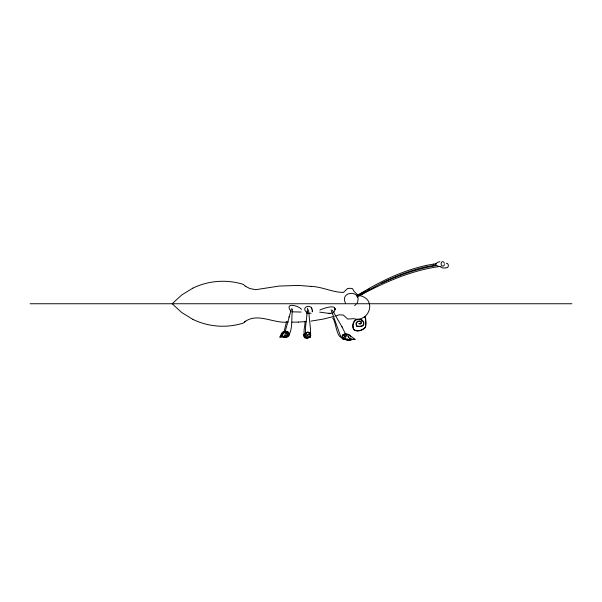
<?xml version="1.0" encoding="UTF-8"?>
<svg xmlns="http://www.w3.org/2000/svg" width="602" height="602" viewBox="0 0 602 602"><rect width="100%" height="100%" fill="white"/><g stroke="black" fill="none" stroke-linecap="round" stroke-linejoin="round"><path stroke-width="0.9" d="M286.672 333.643C283.805 330.859 285.28 341.289 286.808 334.434M310.203 337.158C305.304 337.203 310.045 329.776 310.173 337.316M285.152 335.028L285.137 335.517M292.572 309.052C291.082 317.585 293.084 327.804 288.802 335.434M283.896 332.379L286.552 321.588M284.987 332.236L291.481 308.728M304.988 321.528C305.417 326.239 302.151 332.53 305.696 336.398M307.66 308.119L305.575 327.052L305.523 334.72M306.869 313.815L307.118 311.791M348.663 336.352L348.641 337.421M303.957 334.358C302.543 337.895 307.291 339.054 309.067 337.481M304.943 334.945L305.319 333.538L306.463 332.552M305.056 334.99L305.146 334.26M310.391 336.074L310.218 333.538M304.439 336.751L304.409 337.865L305.47 337.444M306.531 333.801L305.447 337.684L306.719 337.158M305.771 335.397L305.65 335.931M310.384 334.72L310.489 329.083L308.517 309.872M288.87 317.126L288.983 316.742M344.043 334.358L342.267 335.848L343.005 334.441M346.94 334.509C342.553 331.205 340.514 340.642 345.924 339.272M348.957 335.171C345.54 330.746 341.409 339.536 346.91 339.566M350.763 337.09C348.498 329.369 341.477 340.74 348.987 339.949M342.704 335.66L342.651 335.773M345.766 336.337L345.714 336.45M344.269 335.901L344.321 335.788M283.045 333.478L283.73 332.221M357.114 303.107C363.014 290.141 339.536 290.141 345.435 303.107M303.852 334.765L304.236 333.681M304.349 333.726L303.965 335.133L304.349 336.548M305.432 333.583C302.023 340.055 314.282 338.399 309.767 332.951M310.497 335.675L309.767 336.939L308.502 337.662M350.447 338.497L350.071 339.114L350.462 338.482M284.189 332.823L284.611 332.236M284.415 335.991L280.683 337.045L283.813 333.072M305.222 333.937L305.884 333.004M310.323 336.398L309.293 337.429L307.772 337.76M281.337 334.652L279.599 337.188L282.029 336.827M435.351 264.127L437.541 262.397L439.904 261.674M343.509 334.674L343.178 334.998L343.614 334.561M345.119 334.795L344.795 335.126L345.232 334.689M346.571 335.344L346.24 335.675L346.677 335.239M333.666 312.588C339.633 302.61 323.583 308.299 319.895 310.022M306.659 337.21L307.344 336.225L307.381 334.561M283.527 332.387C287.666 328.12 291.014 337.933 285.055 336.909M285.86 336.759L283.933 337.579L281.939 336.759M286.386 337.06C289.095 335.555 287.154 330.987 284.189 331.905M354.646 305.575L356.045 304.499M244.51 322.04C257.438 311.874 273.88 324.049 288.32 322.017M245.736 321.099L243.374 323.071C226.834 328.338 208.367 326.969 192.783 319.331M305.665 333.357C307.306 331.589 310.579 332.936 310.489 335.352M348.972 335.653L350.071 335.728L355.376 339.46L351.222 339.129M285.175 331.792C289.697 329.264 290.954 338.113 285.942 336.924M343.622 337.481C336.322 339.874 336.24 321.844 332.71 318.097M356.572 296.079C378.094 282.353 401.444 270.847 426.502 265.377L426.615 265.354M357.264 297.17C378.688 283.512 401.94 272.051 426.893 266.603L436.307 265.083M357.881 321.566L356.324 322.996L356.745 326.066L359.981 326.344L362.607 325.659L363.518 324.32L363.518 322.266L362.284 320.49L360.575 319.609L356.166 319.79C352.93 321.694 352.351 326.118 353.728 329.369C357.016 332.402 362.728 330.114 365.339 327.217L365.753 323.319L365.444 318.714L364.654 316.577M345.42 339.077C343.96 340.311 341.876 339.144 341.53 337.451M347.038 339.204L345.112 339.678L344.005 339.077M348.483 339.754L346.556 340.228L344.999 339.046M192.79 288.17L181.729 294.972L172.172 303.747L181.736 312.528L192.79 319.331M357.106 295.484L366.046 290.713M359.379 295.717C384.746 282.127 411.738 270.147 440.498 266.385M367.671 289.878L369.289 289.043M381.382 283.256L387.033 280.728C403.001 273.948 419.549 268.183 436.743 265.557M192.783 288.17C208.375 280.532 226.834 279.162 243.381 284.422L244.517 285.461M284.776 331.634L282.519 333.23L282.285 335.359M286.085 336.774L283.971 337.052L282.729 336.33M286.966 336.789L284.272 337.338L282.579 336.029M306.358 332.507L307.878 332.176M332.718 313.13L328.654 313.349L319.67 312.137M335.916 315.869L339.197 314.816L343.426 315.079L347.655 319.052L352.561 318.789M334.178 316.366L323.583 319.037L311.016 321.107M345.021 334.291L346.955 334.396M433.289 264.158L436.187 263.804M426.502 265.377L433.402 264.135M284.603 331.521L282.647 332.364L281.992 335.073M286.311 337.075L284.189 336.789M307.035 332.221L308.608 332.274M306.681 337.903L307.524 337.857M308.653 313.138L311.091 313.258M445.698 268.048L442.666 267.973L439.753 266.415M306.493 321.551L298.314 322.078M301.158 312.047L292.113 311.828M359.183 321.287L360.124 321.242L361.223 322.258L360.575 323.733L359.04 323.673M440.837 266.558L437.722 266.189L435.118 264.511M291.947 322.145L298.321 322.078M30.1 303.747L571.9 303.747M298.321 285.423L279.23 286.055L255.82 289.682L249.8 288.539L245.729 286.394M343.268 337.993L341.507 337.248L340.077 334.727L331.04 309.706M298.314 285.423L311.023 286.386M328.654 313.349L330.528 313.484M353.201 318.586C369.011 323.304 377.416 299.503 360.124 295.702M305.951 337.812L306.794 337.955M284.528 332.048C282.225 331.326 280.186 334.2 281.488 336.179M311.016 286.386C322.13 286.68 332.515 292.459 343.426 292.414L347.655 288.448L350.514 288.313L352.561 288.712L353.923 291.225L357.927 295.191M350.266 338.949L350.883 339.069M350.138 339.272L354.292 339.603L353.938 339.287M350.74 339.039L351.357 339.152M347.61 335.871L351.124 340.296L347.098 338.888M347.663 339.882L350.033 340.439L349.619 339.739M308.502 332.221L309.293 332.552M306.358 337.383L307.148 337.714M305.274 337.526L306.064 337.857M358.845 323.808L360.764 323.891L361.396 323.026L361.155 321.506L359.123 321.092L356.79 321.98L355.963 323.786L356.55 326.216L360.041 326.54L362.803 325.825L363.781 324.38L363.789 322.22L362.494 320.362L360.651 319.414L356.03 319.602C352.682 321.543 352.042 326.103 353.479 329.452C356.888 332.665 362.878 330.347 365.595 327.3L366.024 323.334L365.707 318.691L364.902 316.494M307.577 312.92C298.795 307.17 313.213 302.069 312.333 311.844M290.939 311.354C283.903 302.053 298.208 305.319 301.542 309.353M309.18 332.507L309.88 333.004M244.51 285.461L245.736 286.394M304.687 337.082L305.38 337.572M304.793 337.128L303.859 335.088M332.364 310.233L342.139 327.089L345.691 334.419M341.921 326.69L342.139 327.089M305.041 335.675L305.432 336.398M311.783 309.119L311.347 307.998M334.787 308.186L335.171 309.737L335.073 308.924M312.205 310.76L312.318 311.573M446.27 263.307A2.235 1.753 85.7 0 1 448.347 265.76A2.235 1.753 85.7 0 1 446.022 267.597M444.404 264.444A2.235 1.663 85.5 0 1 441.906 265.76A2.235 1.663 85.5 0 1 441.725 262.111A2.235 1.663 85.5 0 1 444.344 263.292"/></g></svg>
